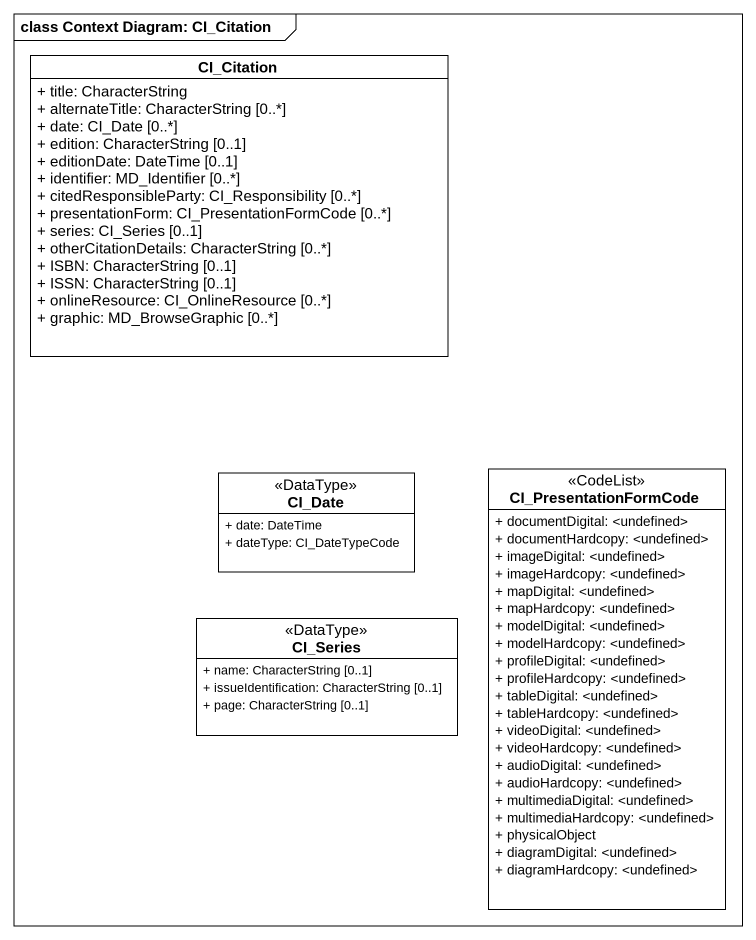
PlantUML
@startuml
mainframe class Context Diagram: CI_Citation
hide circle
hide empty members
skinparam classAttributeIconSize 0
class CI_Citation #FFFFFF {
  + title: CharacterString
  + alternateTitle: CharacterString [0..*]
  + date: CI_Date [0..*]
  + edition: CharacterString [0..1]
  + editionDate: DateTime [0..1]
  + identifier: MD_Identifier [0..*]
  + citedResponsibleParty: CI_Responsibility [0..*]
  + presentationForm: CI_PresentationFormCode [0..*]
  + series: CI_Series [0..1]
  + otherCitationDetails: CharacterString [0..*]
  + ISBN: CharacterString [0..1]
  + ISSN: CharacterString [0..1]
  + onlineResource: CI_OnlineResource [0..*]
  + graphic: MD_BrowseGraphic [0..*]
}
class CI_Date <<DataType>> #FFFFFF {
  + date: DateTime
  + dateType: CI_DateTypeCode
}
class CI_PresentationFormCode <<CodeList>> #FFFFFF {
  + documentDigital: <undefined>
  + documentHardcopy: <undefined>
  + imageDigital: <undefined>
  + imageHardcopy: <undefined>
  + mapDigital: <undefined>
  + mapHardcopy: <undefined>
  + modelDigital: <undefined>
  + modelHardcopy: <undefined>
  + profileDigital: <undefined>
  + profileHardcopy: <undefined>
  + tableDigital: <undefined>
  + tableHardcopy: <undefined>
  + videoDigital: <undefined>
  + videoHardcopy: <undefined>
  + audioDigital: <undefined>
  + audioHardcopy: <undefined>
  + multimediaDigital: <undefined>
  + multimediaHardcopy: <undefined>
  + physicalObject
  + diagramDigital: <undefined>
  + diagramHardcopy: <undefined>
}
class CI_Series <<DataType>> #FFFFFF {
  + name: CharacterString [0..1]
  + issueIdentification: CharacterString [0..1]
  + page: CharacterString [0..1]
}
@enduml
